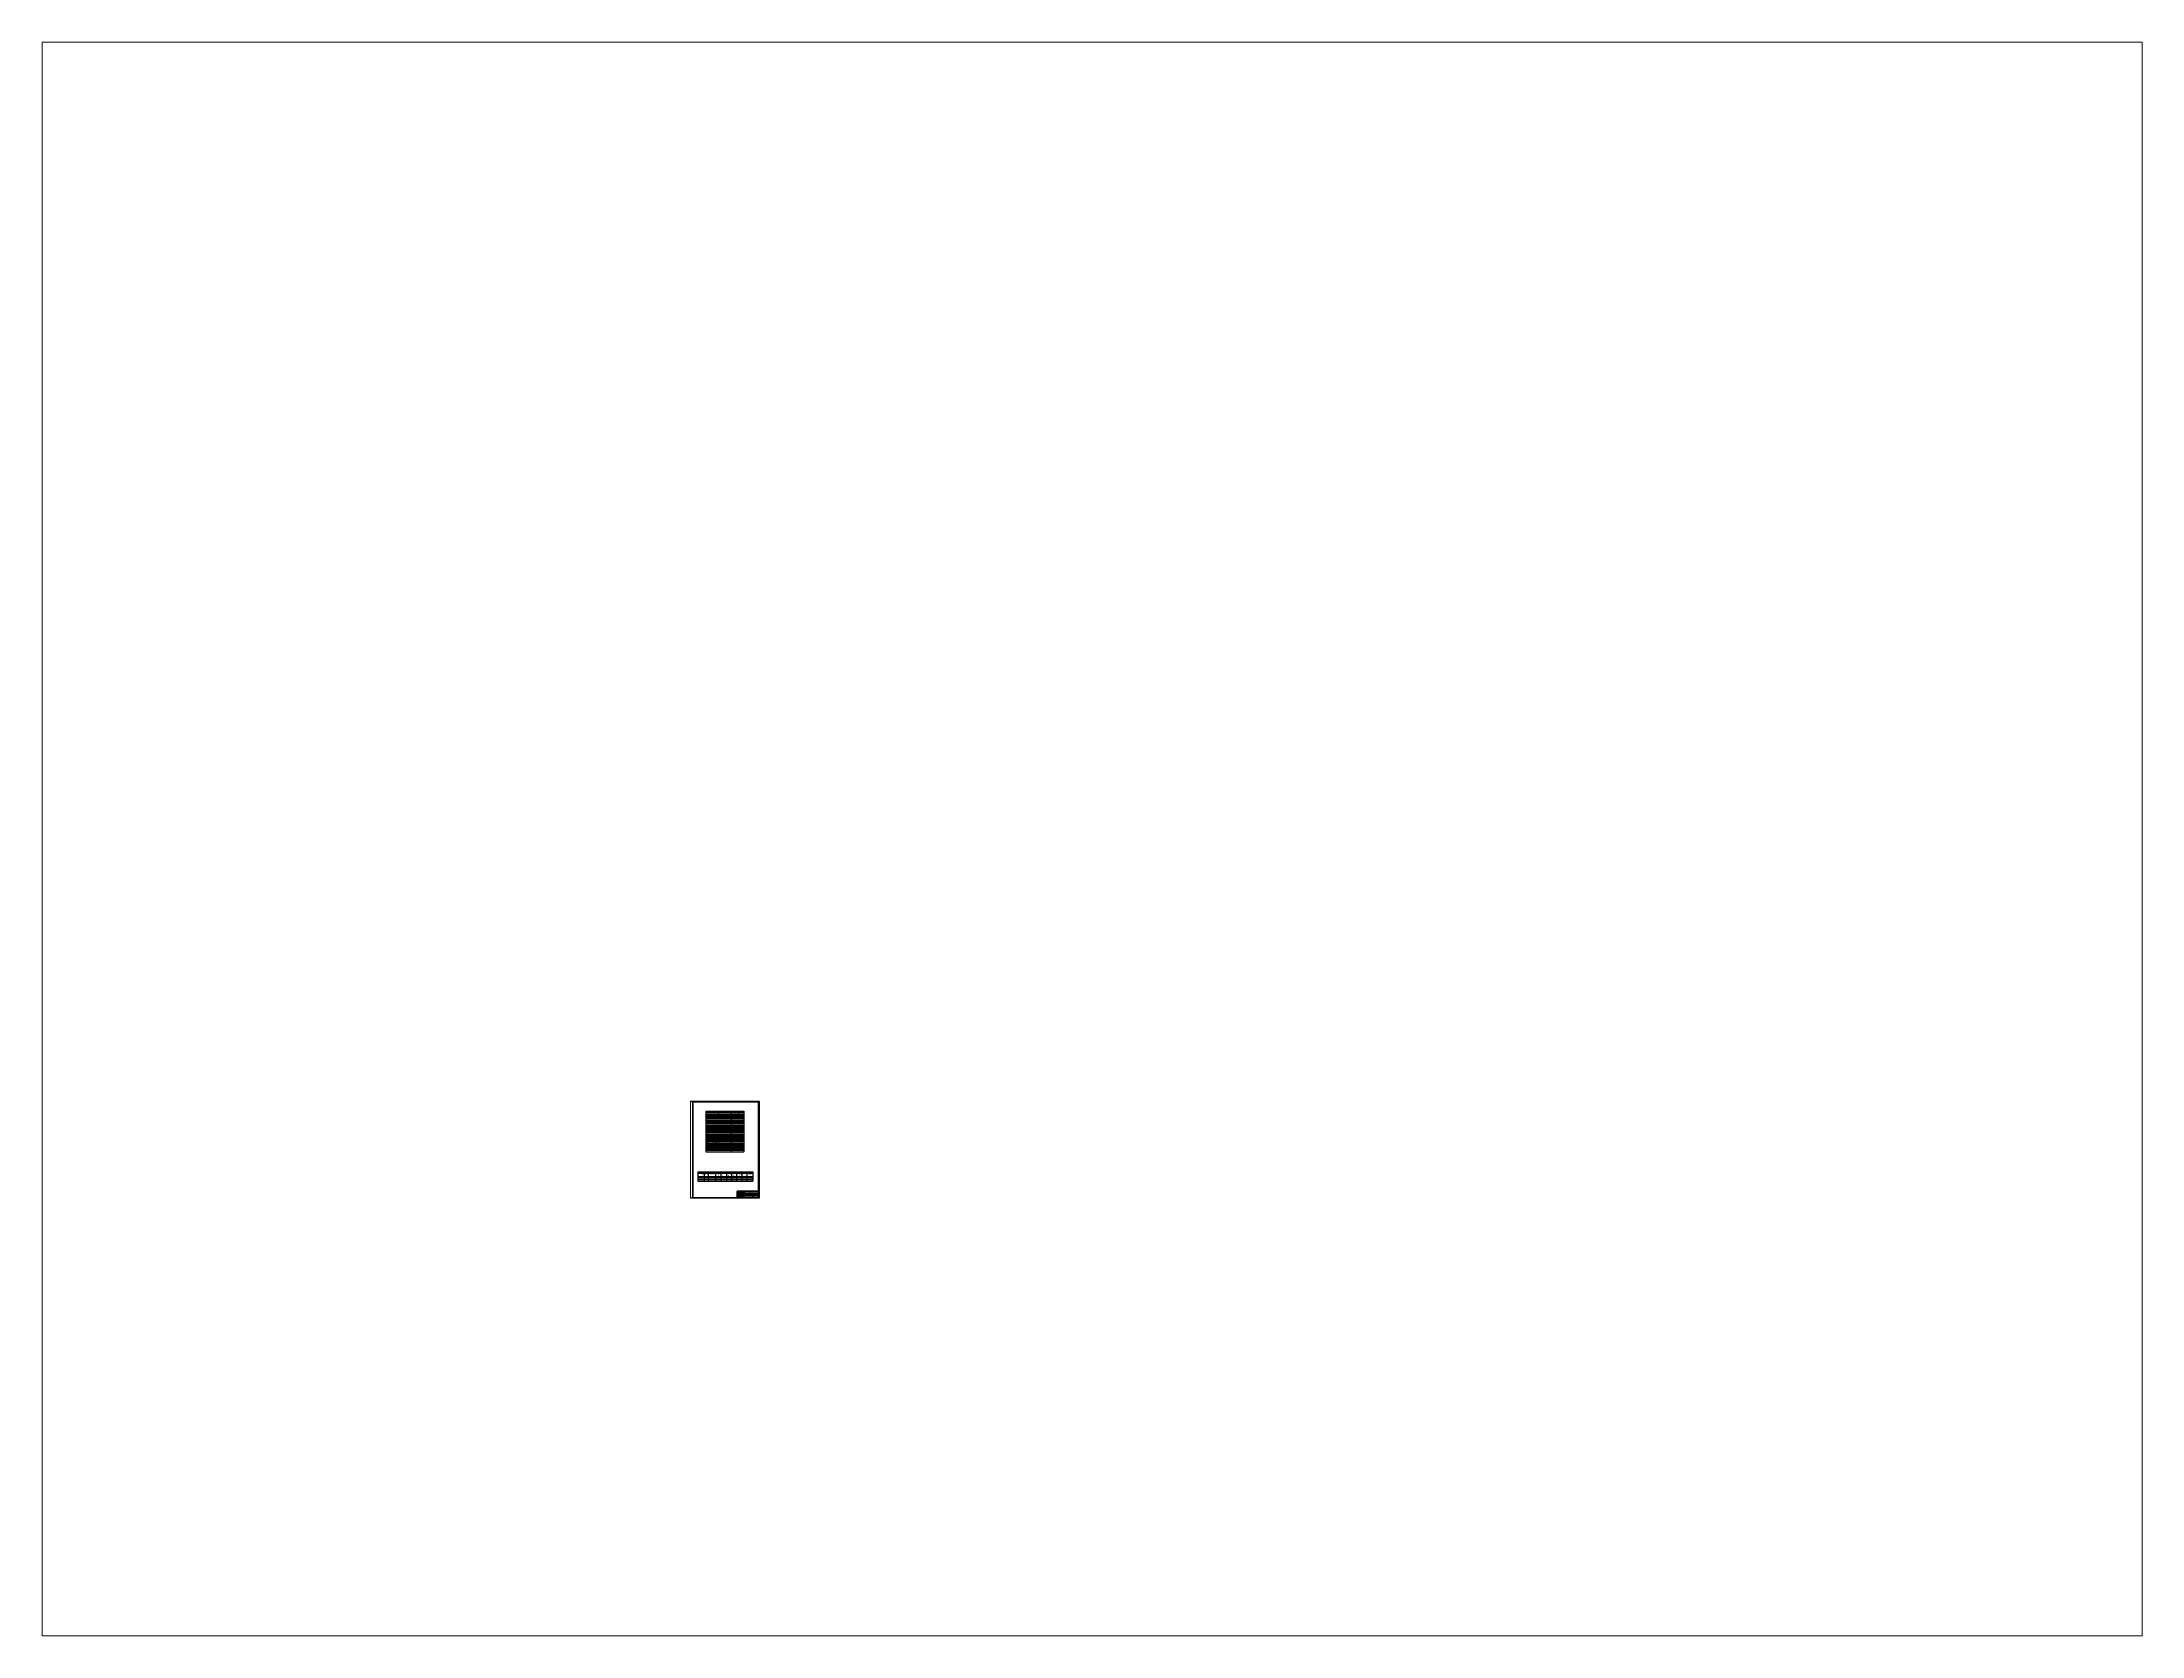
# Paper-space layout 'Layout2' of a CAD drawing. Header units: millimetres. Extents: x 26 to 231, y 20 to 176.
# The model-space entities are those that its viewports show. They can reach past a viewport. Long polylines and large blocks are cut down to what shows.
import ezdxf

# ---------------------------------------------------------------- set-up
doc = ezdxf.new("R2010")
doc.units = ezdxf.units.MM
doc.linetypes.add('K5LT_BASIC', pattern=[0])
doc.linetypes.add('K5LT_THIN', pattern=[0])
doc.layers.add('KONTUR', color=7, linetype='Continuous')
doc.layers.add('Рамка', color=30, linetype='Continuous')
doc.layers.add('Основа', color=10, linetype='K5LT_BASIC', lineweight=35)
doc.layers.add('Основная', color=7, linetype='Continuous', lineweight=40)
doc.styles.add('KTEXTSTYLE', font='GOST_AU.SHX', dxfattribs={"width": 0.96, "height": 5})
doc.styles.add('Такие дела', font='GOST_A.TTF', dxfattribs={"oblique": 15})

# ---------------------------------------------------------------- blocks, each defined once
blk = doc.blocks.new('U0')
at = {"color": 7, "lineweight": 60}
for p, q in [((431, 60), (431, 35)), ((589, 35), (469, 35))]:
    blk.add_line(p, q, dxfattribs=at)
at = {"color": 7}
blk.add_line((589, 30), (539, 30), dxfattribs=at)
at = {"layer": 'KONTUR'}
for p, q in [((0, 841), (594, 841)), ((594, 841), (594, 0))]:
    blk.add_line(p, q, dxfattribs=at)
at = {"layer": 'KONTUR', "color": 7}
blk.add_line((594, 0), (0, 0), dxfattribs=at)
at = {"layer": 'Основная'}
for p, q in [((20, 5), (20, 836)), ((589, 836), (20, 836)), ((589, 5), (589, 836))]:
    blk.add_line(p, q, dxfattribs=at)
at = {"layer": 'Основная', "color": 7}
blk.add_line((589, 5), (20, 5), dxfattribs=at)
at = {"layer": 'Рамка', "color": 7, "linetype": 'K5LT_THIN', "lineweight": 18}
for p, q in [((0, 0), (0, 841)), ((0, 0), (0, 826)), ((404, 55), (469, 55)), ((404, 50), (469, 50)), ((404, 45), (469, 45)), ((404, 30), (469, 30)), ((404, 25), (469, 25)), ((404, 20), (469, 20)), ((404, 15), (469, 15)), ((404, 10), (469, 10))]:
    blk.add_line(p, q, dxfattribs=at)
at = {"layer": 'Рамка', "color": 7, "linetype": 'K5LT_BASIC', "lineweight": 60}
for p, q in [((404, 5), (404, 60)), ((404, 5), (404, 60)), ((404, 5), (404, 60)), ((404, 5), (404, 60)), ((404, 5), (404, 60)), ((404, 5), (404, 60)), ((404, 60), (589, 60)), ((404, 40), (469, 40)), ((404, 35), (469, 35)), ((411, 35), (411, 60)), ((421, 5), (421, 60)), ((444, 5), (444, 60)), ((459, 5), (459, 60)), ((469, 5), (469, 60)), ((469, 45), (589, 45)), ((469, 20), (539, 20)), ((539, 5), (539, 35)), ((539, 30), (554, 30)), ((539, 20), (589, 20)), ((554, 20), (554, 35)), ((554, 30), (589, 30)), ((571, 20), (571, 35))]:
    blk.add_line(p, q, dxfattribs=at)
at = {"color": 7, "style": 'Такие дела', "oblique": 15}
for p in [(490, 27), (490, 11)]:
    blk.add_text('Економічна частина', height=3, dxfattribs=at).set_placement(p)
at = {"layer": 'Рамка', "insert": (9, 259), "char_height": 2.5, "attachment_point": 1, "rotation": 90, "style": 'KTEXTSTYLE'}
blk.add_mtext('\\H3.5;\\W0.965;\\Q15;\\Q15; ', dxfattribs=at)
at = {"layer": 'Рамка', "color": 7, "attachment_point": 1, "style": 'KTEXTSTYLE'}
for s, insert, char_height in [('\\H3.5;\\W0.965;\\Q15;\\Q15;Зм', (405, 39), 2.5), ('\\H3.5;\\W0.965;\\Q15;\\Q15;Р', (404, 34), 2.5), ('{\\H1.4x;\\Q15;\\W0.965;Керівник}', (404, 29), 2.5), ('{\\H1.4x;\\Q15;\\W0.865;Консульт.}', (404, 24), 2.5), ('\\H3.5;\\W0.965;\\Q15;\\Q15;Н.контр.', (404, 14), 2.5), ('{\\H1.4x;\\Q15;\\W0.965;Зав. каф.}', (404, 9), 2.5), ('\\H3.5;\\W0.965;\\Q15;\\Q15;о', (407, 34), 2.5), ('\\H3.5;\\W0.965;\\Q15;\\Q15;зр', (409, 34), 2.5), ('\\H3.5;\\W0.965;\\Q15;\\Q15;.', (409, 39), 2.5), ('{\\H1.4x;\\Q15;\\W0.865;Кільк.}', (412, 39), 2.5), ('\\H3.5;\\W0.965;\\Q15;\\Q15;о', (412, 34), 2.5), ('\\H3.5;\\W0.965;\\Q15;\\Q15;б.', (414, 34), 2.5), ('\\H3.5;\\W0.965;\\Q15;\\Q15;\\W0.665;Аркуш', (422, 39), 2.5), ('{\\H1.4x;\\Q15;\\W0.965;Хоменко Р.Г.}', (422, 34), 2.5), ('{\\H1.4x;\\Q15;\\W0.965;Косенко Т.В.}', (422, 29), 2.5), ('{\\H1.4x;\\Q15;\\W0.965;Ган А.Л.}', (422, 14), 2.5), ('{\\H1.4x;\\Q15;\\W0.965;Кравець В.Г.}', (421, 9), 2.5), ('\\H3.5;\\W0.965;\\Q15;\\Q15;П', (448, 39), 2.5), ('\\H3.5;\\W0.965;\\Q15;\\Q15;і', (450, 39), 2.5), ('\\H3.5;\\W0.965;\\Q15;\\Q15;дп.', (451, 39), 2.5), ('\\H3.5;\\W0.965;\\Q15;\\Q15;\\W0.816;Дата', (460, 39), 2.5), ('\\pi-42.302;{\\fGOST type A|b0|i0|c204|p34;\\Q15;\\W1;Реконструкція Малинського КДЗ}', (527, 43), 5), ('{\\Q15;\\W0.965;ОБ-41.1168.095.008}', (494, 56), 7), ('{\\H1.4x;\\Q15;\\W0.965;Стадія}', (541, 34), 2.5), ('{\\Q15;\\W0.965;ДП}', (541, 29), 7), ('{\\Q15;\\W0.965;НТУУ "КПІ"}', (546, 18), 7), ('{\\H1.4x;\\Q15;\\W0.965;Аркуш}', (557, 34), 2.5), ('{\\H1.4x;\\Q15;\\W0.965;Аркушів}', (573, 34), 2.5), ('{\\Q15;\\W0.965;8}', (577, 29), 7)]:
    blk.add_mtext(s, dxfattribs=dict(at, insert=insert, char_height=char_height))
at = {"layer": 'Рамка', "color": 7, "insert": (431, 39), "char_height": 2.5, "attachment_point": 1, "line_spacing_factor": 0.8, "style": 'KTEXTSTYLE'}
blk.add_mtext('{\\H1.4x;\\Q15;\\W0.765;№ докум.}', dxfattribs=at)
at = {"layer": 'Рамка', "color": 7, "insert": (559, 29), "char_height": 7, "width": 4.77, "attachment_point": 1, "style": 'KTEXTSTYLE'}
blk.add_mtext('{\\Q15;\\W0.965;8}', dxfattribs=at)
blk = doc.blocks.new('*T83')
at = {"color": 0, "linetype": 'ByBlock', "lineweight": -2, "transparency": 16777216}
for p, q in [((0, 0), (327, 0)), ((0, 0), (0, -352)), ((327, 0), (327, -352)), ((0, -14), (327, -14)), ((0, -26), (327, -26)), ((0, -38), (327, -38)), ((0, -51), (327, -51)), ((0, -63), (327, -63)), ((0, -76), (327, -76)), ((0, -88), (327, -88)), ((0, -100), (327, -100)), ((0, -112), (327, -112)), ((0, -124), (327, -124)), ((0, -136), (327, -136)), ((0, -148), (327, -148)), ((0, -160), (327, -160)), ((0, -172), (327, -172)), ((218, -14), (218, -26)), ((218, -38), (218, -136)), ((218, -148), (218, -244)), ((0, -184), (327, -184)), ((0, -196), (327, -196)), ((0, -208), (327, -208)), ((0, -220), (327, -220)), ((0, -232), (327, -232)), ((0, -244), (327, -244)), ((0, -256), (327, -256)), ((0, -268), (327, -268)), ((0, -280), (327, -280)), ((0, -292), (327, -292)), ((0, -304), (327, -304)), ((0, -316), (327, -316)), ((0, -328), (327, -328)), ((0, -340), (327, -340)), ((0, -352), (327, -352)), ((218, -256), (218, -352))]:
    blk.add_line(p, q, dxfattribs=at)
at = {"color": 0, "transparency": 16777216, "style": 'Такие дела'}
for s, insert, char_height, width, attachment_point in [('2.{\\H1.1667x;\\C256;Нарахування на заробітну плату }', (2, -52), 5, 215.36, 1), ('3.{\\H1.1667x;\\C256;Витрати на матеріали, запасні частини і малоцінні предмети }', (2, -64), 5, 215.36, 1), ('4.{\\H1.1667x;\\C256;Вартість інших неврахованих матеріалів }', (2, -77), 5, 215.36, 1), ('5.{\\H1.1667x;\\C256;Витрати на паливо }', (2, -89), 5, 215.36, 1), ('Всього', (2, -101), 5, 215.36, 1), ('6.{\\fArial|b0|i0|c204|p34;Інші} витрати', (2, -113), 5, 215.36, 1), ('Разом', (2, -125), 5, 215.36, 1), ('2.{\\H1.1667x;\\C256;Нарахування на заробітну плату }', (2, -161), 5, 215.36, 1), ('3.{\\H1.1667x;\\C256;Витрати на матеріали, запасні частини і малоцінні предмети }', (2, -173), 5, 215.36, 1), ('1.{\\H1.1667x;\\C256;Амортизація гірничих виробок, обладнання }', (2, -40), 5, 215.36, 1), ('1.{\\H1.1667x;\\C256;Амортизація гірничих виробок, обладнання }', (2, -149), 5, 215.36, 1), ('Витрати', (109, -20), 5, 215.36, 5), ('Витрати', (164, -7), 7, 324.47, 5), ('Вар{\\fArial|b0|i0|c204|p34;іант 1}', (164, -28), 5, 324.47, 2), ('Вар{\\fArial|b0|i0|c204|p34;іант 2}', (164, -137), 5, 324.47, 2), ('Сума, тис. грн', (273, -20), 5, 106.12, 5), ('642995.1', (326, -64), 5, 106.12, 3), ('749339.3', (326, -125), 5, 106.12, 3), ('642995.1', (326, -173), 5, 106.12, 3), ('733281.5', (326, -101), 5, 106.12, 3), ('20323.9', (326, -40), 5, 106.12, 3), ('65796.2', (326, -89), 5, 106.12, 3), ('16057.8', (326, -113), 5, 106.12, 3), ('21807.8', (326, -149), 5, 106.12, 3), ('2194.4', (326, -52), 5, 106.12, 3), ('2194.4', (326, -161), 5, 106.12, 3), ('1971.9', (326, -77), 5, 106.12, 3), ('4.{\\H1.1667x;\\C256;Вартість інших неврахованих матеріалів }', (2, -185), 5, 215.36, 1), ('5.{\\H1.1667x;\\C256;Витрати на паливо }', (2, -197), 5, 215.36, 1), ('Всього', (2, -210), 5, 215.36, 1), ('6.{\\fArial|b0|i0|c204|p34;Інші} витрати', (2, -222), 5, 215.36, 1), ('Разом', (2, -234), 5, 215.36, 1), ('2.{\\H1.1667x;\\C256;Нарахування на заробітну плату }', (2, -270), 5, 215.36, 1), ('3.{\\H1.1667x;\\C256;Витрати на матеріали, запасні частини і малоцінні предмети }', (2, -282), 5, 215.36, 1), ('4.{\\H1.1667x;\\C256;Вартість інших неврахованих матеріалів }', (2, -294), 5, 215.36, 1), ('5.{\\H1.1667x;\\C256;Витрати на паливо }', (2, -306), 5, 215.36, 1), ('Всього', (2, -318), 5, 215.36, 1), ('6.{\\fArial|b0|i0|c204|p34;Інші} витрати', (2, -330), 5, 215.36, 1), ('Разом', (2, -342), 5, 215.36, 1), ('1.{\\H1.1667x;\\C256;Амортизація гірничих виробок, обладнання }', (2, -258), 5, 215.36, 1), ('Вар{\\fArial|b0|i0|c204|p34;іант 3}', (164, -246), 5, 324.47, 2), ('748837.6', (326, -342), 5, 106.12, 3), ('734765.4', (326, -210), 5, 106.12, 3), ('750823.2', (326, -234), 5, 106.12, 3), ('642995.1', (326, -282), 5, 106.12, 3), ('732779.8', (326, -318), 5, 106.12, 3), ('65796.2', (326, -197), 5, 106.12, 3), ('65796.2', (326, -306), 5, 106.12, 3), ('16057.8', (326, -222), 5, 106.12, 3), ('16057.8', (326, -330), 5, 106.12, 3), ('19822.2', (326, -258), 5, 106.12, 3), ('2194.4', (326, -270), 5, 106.12, 3), ('1971.9', (326, -185), 5, 106.12, 3), ('1971.9', (326, -294), 5, 106.12, 3)]:
    blk.add_mtext(s, dxfattribs=dict(at, insert=insert, char_height=char_height, width=width, attachment_point=attachment_point))

msp = doc.modelspace()

# ---------------------------------------------------------------- linework, layer by layer
at = {"color": 7}
for p, q in [((65, 230), (539, 230)), ((65, 230), (65, 148)), ((65, 217), (539, 217)), ((65, 187), (539, 187)), ((120, 217), (120, 148)), ((154, 217), (154, 148)), ((217, 217), (217, 148)), ((263, 217), (263, 148)), ((313, 217), (313, 148)), ((356, 217), (356, 148)), ((400, 217), (400, 148)), ((444, 217), (444, 148)), ((489, 217), (489, 148)), ((539, 230), (539, 148)), ((65, 178), (539, 178)), ((65, 163), (539, 163)), ((65, 148), (539, 148))]:
    msp.add_line(p, q, dxfattribs=at)

# ---------------------------------------------------------------- block references
msp.add_blockref('*T83', (134, 755))
at = {"layer": 'Рамка'}
msp.add_blockref('U0', (0, 0), dxfattribs=at)

# ---------------------------------------------------------------- texts
at = {"color": 7, "style": 'Такие дела', "oblique": 15}
for s, p in [('Назва обладнання', (71, 200)), ('TEREX RH40', (78, 181)), ('К', (125, 200)), ('ількість', (129, 200)), ('2', (148, 181)), ('Варт', (161, 200)), ('ість одиниці', (174, 200)), ('тис. грн', (173, 193)), ('вартість', (228, 197)), ('Загальн', (228, 204)), ('тис. грн', (230, 190)), ('а', (248, 204)), ('запчастин, 2%%%', (269, 196)), ('Варт', (276, 204)), ('тис. грн', (278, 190)), ('ість', (288, 204)), ('Затрати на', (320, 204)), ('тару', (322, 197)), ('тис. грн', (324, 190)), (', 5%%%', (334, 197)), ('витрати 1,2%%%', (358, 197)), ('Складськ', (366, 204)), ('тис. грн', (366, 190)), ('і', (388, 204)), ('доставку ', (404, 197)), ('Затрати на', (408, 204)), ('тис. грн', (412, 190)), ('3,5%%%', (428, 197)), ('Затрати на', (452, 203)), ('тис. грн', (456, 190)), ('монтаж', (457, 196)), ('Повн', (491, 204)), ('затрати', (502, 197)), ('і капітальні', (503, 204)), ('тис. грн', (502, 190)), ('70100', (523, 181)), ('САТ', (79, 157)), ('ЕКГ', (82, 172)), ('-990', (89, 157)), ('-5', (92, 172)), ('А', (98, 172)), ('К', (101, 157)), ('3', (149, 172)), ('2', (148, 157)), ('20000', (178, 157)), ('14000', (178, 172)), ('840', (302, 172)), ('800', (302, 157)), ('2040', (342, 157)), ('2142', (343, 172)), ('540', (389, 172)), ('514', (390, 157)), ('1499', (431, 157)), ('1574', (432, 172)), ('2114', (477, 172)), ('1880', (476, 157)), ('66733', (522, 157)), ('73210', (523, 172))]:
    msp.add_text(s, height=4.5, dxfattribs=at).set_placement(p)
at = {"style": 'Такие дела', "oblique": 15}
for s, height, p in [('30000', 3.75, (179, 181)), ('60000', 3.75, (234, 181)), ('Капітальні затрати', 7, (259, 221)), ('1200', 3.75, (302, 181)), ('3060', 3.75, (344, 181)), ('771', 3.75, (392, 181)), ('2249', 3.75, (432, 181)), ('2820', 3.75, (477, 181)), ('42000', 3.75, (234, 172)), ('40000', 3.75, (234, 157))]:
    msp.add_text(s, height=height, dxfattribs=at).set_placement(p)

psp = doc.layouts.new('Layout2')

# ---------------------------------------------------------------- viewports
at = {"layer": 'Основа'}
psp.add_viewport(center=(128.5, 97.5), size=(205.6, 156), view_center_point=(3477.17, 3109.73), view_height=13797.2786, dxfattribs=at)

doc.saveas('drawing.dxf')
